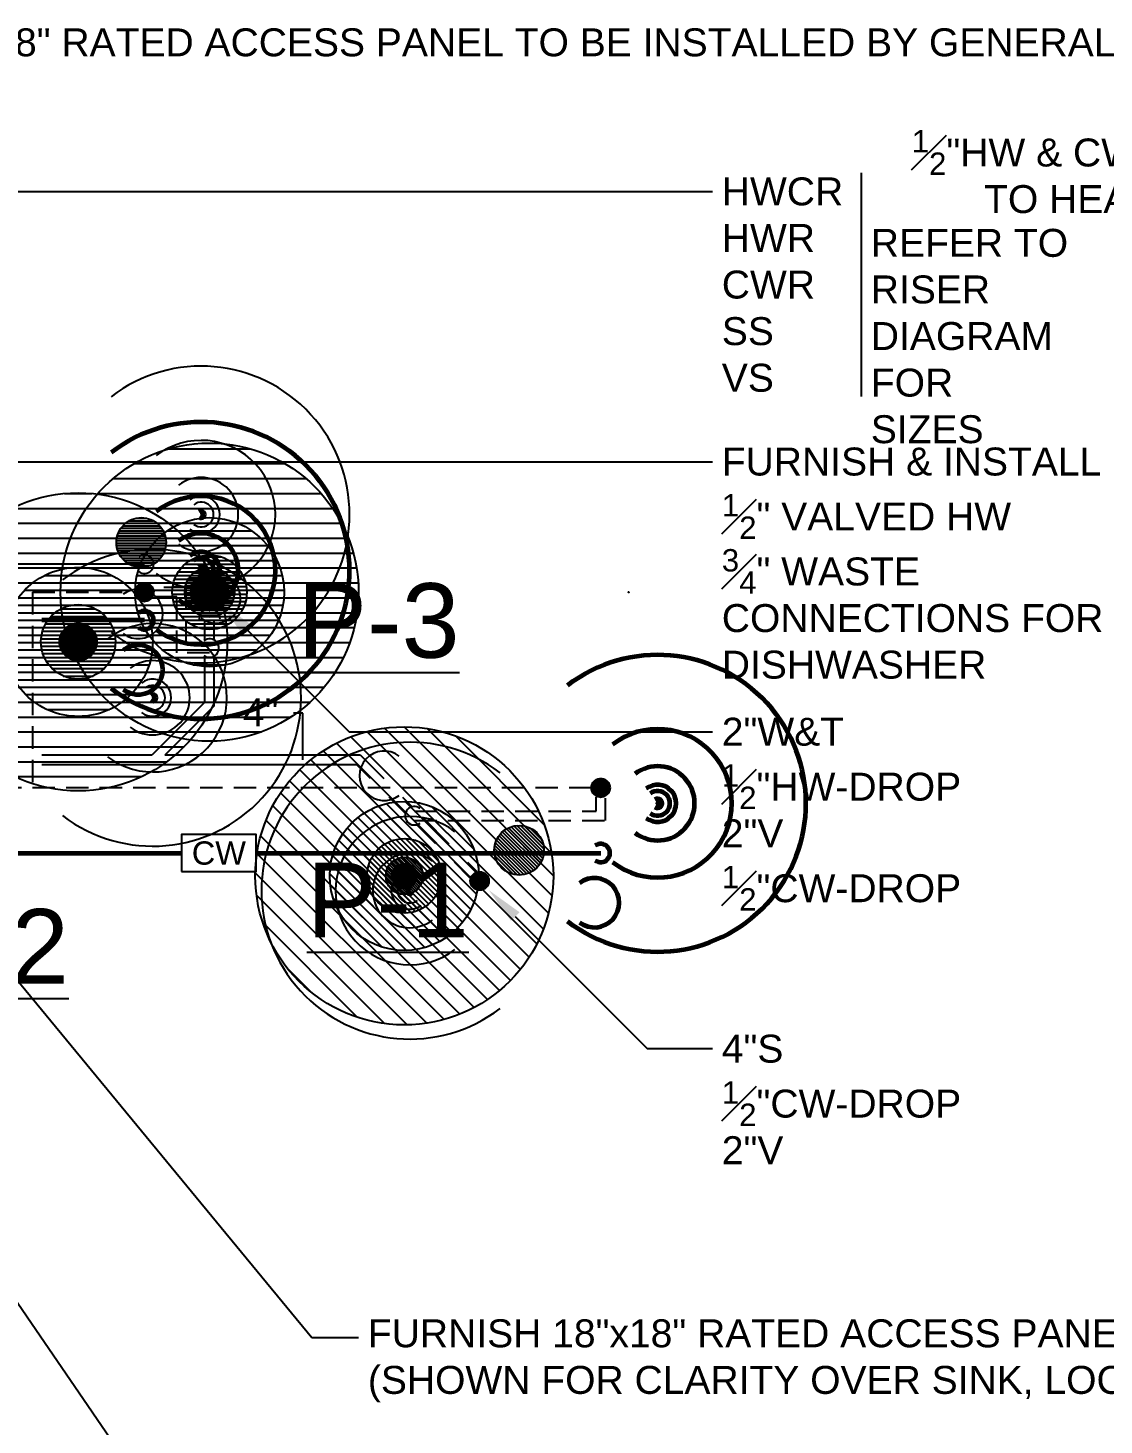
# Model space of a CAD drawing. Extents: x 2104 to 16979, y 4026 to 5124.
# Drawn here: x 10161.8 to 10335.1, y 4436.4 to 4661.4 of the extents above; entities that cross this region are included whole.
import ezdxf
from ezdxf import colors
from ezdxf.entities.mleader import LeaderData, LeaderLine
from ezdxf.enums import TextEntityAlignment as Align
from ezdxf.math import Vec2, Vec3

# ---------------------------------------------------------------- set-up
doc = ezdxf.new("R2010")
doc.units = 0
doc.header["$LTSCALE"] = 18
doc.header["$MEASUREMENT"] = 0
doc.linetypes.add('VENT', pattern=[0.30000000000000004, 0.2, -0.1])
for name, color, linetype in [('G-ANNO-TEXT', 70, 'Continuous'), ('P-HW-N', 1, 'Continuous'), ('P-HW-N @ 1 (1)', 1, 'Continuous'), ('P-HW-N @ 1 (2)', 1, 'Continuous'), ('P-HW-N @ 12', 1, 'Continuous'), ('P-HW-N @ 128', 1, 'Continuous'), ('P-HW-N @ 16', 1, 'Continuous'), ('P-HW-N @ 192', 1, 'Continuous'), ('P-HW-N @ 2', 1, 'Continuous'), ('P-HW-N @ 24', 1, 'Continuous'), ('P-HW-N @ 384', 1, 'Continuous'), ('P-HW-N @ 4', 1, 'Continuous'), ('P-HW-N @ 48', 1, 'Continuous'), ('P-HW-N @ 64', 1, 'Continuous'), ('P-HW-N @ 768', 1, 'Continuous'), ('P-HW-N @ 8', 1, 'Continuous'), ('P-HW-N @ 96', 1, 'Continuous'), ('P-SAN-N', 6, 'Continuous'), ('P-SAN-N @ 1 (1)', 6, 'Continuous'), ('P-SAN-N @ 1 (2)', 6, 'Continuous'), ('P-SAN-N @ 12', 6, 'Continuous'), ('P-SAN-N @ 128', 6, 'Continuous'), ('P-SAN-N @ 16', 6, 'Continuous'), ('P-SAN-N @ 192', 6, 'Continuous'), ('P-SAN-N @ 2', 6, 'Continuous'), ('P-SAN-N @ 24', 6, 'Continuous'), ('P-SAN-N @ 384', 6, 'Continuous'), ('P-SAN-N @ 4', 6, 'Continuous'), ('P-SAN-N @ 48', 6, 'Continuous'), ('P-SAN-N @ 64', 6, 'Continuous'), ('P-SAN-N @ 768', 6, 'Continuous'), ('P-SAN-N @ 8', 6, 'Continuous'), ('P-SAN-N @ 96', 6, 'Continuous'), ('P-SANV-N', 5, 'VENT'), ('P-SANV-N @ 1 (1)', 5, 'VENT'), ('P-SANV-N @ 1 (2)', 5, 'VENT'), ('P-SANV-N @ 12', 5, 'VENT'), ('P-SANV-N @ 128', 5, 'VENT'), ('P-SANV-N @ 16', 5, 'VENT'), ('P-SANV-N @ 192', 5, 'VENT'), ('P-SANV-N @ 2', 5, 'VENT'), ('P-SANV-N @ 24', 5, 'VENT'), ('P-SANV-N @ 384', 5, 'VENT'), ('P-SANV-N @ 4', 5, 'VENT'), ('P-SANV-N @ 48', 5, 'VENT'), ('P-SANV-N @ 64', 5, 'VENT'), ('P-SANV-N @ 768', 5, 'VENT'), ('P-SANV-N @ 8', 5, 'VENT'), ('P-SANV-N @ 96', 5, 'VENT')]:
    doc.layers.add(name, color=color, linetype=linetype)
for name, color, linetype, lineweight in [('P-CW-N', 4, 'Continuous', 60), ('P-CW-N @ 1 (1)', 4, 'Continuous', 60), ('P-CW-N @ 1 (2)', 4, 'Continuous', 60), ('P-CW-N @ 12', 4, 'Continuous', 60), ('P-CW-N @ 128', 4, 'Continuous', 60), ('P-CW-N @ 16', 4, 'Continuous', 60), ('P-CW-N @ 192', 4, 'Continuous', 60), ('P-CW-N @ 2', 4, 'Continuous', 60), ('P-CW-N @ 24', 4, 'Continuous', 60), ('P-CW-N @ 384', 4, 'Continuous', 60), ('P-CW-N @ 4', 4, 'Continuous', 60), ('P-CW-N @ 48', 4, 'Continuous', 60), ('P-CW-N @ 64', 4, 'Continuous', 60), ('P-CW-N @ 768', 4, 'Continuous', 60), ('P-CW-N @ 8', 4, 'Continuous', 60), ('P-CW-N @ 96', 4, 'Continuous', 60)]:
    doc.layers.add(name, color=color, linetype=linetype, lineweight=lineweight)
doc.layers.get('0').freeze()
doc.styles.add('Arial', font='arial.ttf')
doc.dimstyles.new('Loop048', dxfattribs={"dimscale": 0, "dimtxt": 0.09375, "dimasz": 0.03125, "dimexe": 0.0625, "dimexo": 0.0625, "dimgap": 0.09375, "dimtad": 1, "dimdec": 4, "dimzin": 3, "dimdsep": 46, "dimlunit": 4, "dimtxsty": 'Arial', "dimblk": 'OBLIQUE', "dimcen": 0.09375, "dimdle": 0.0625, "dimclrd": 256, "dimclre": 256, "dimclrt": 256, "dimadec": 4, "dimazin": 0, "dimtfac": 0.8, "dimtdec": 4, "dimtix": 1, "dimtofl": 0, "dimtmove": 1, "dimatfit": 0, "dimldrblk": 'LeaderNoteBlock', "dimfxl": 1, "dimfrac": 1, "dimtolj": 1, "dimtzin": 0, "dimlwd": -1, "dimlwe": -1, "dimarcsym": 0})

# ---------------------------------------------------------------- blocks, each defined once
blk = doc.blocks.new('*U7')
h = blk.add_hatch()
h.set_pattern_fill('ANSI31', color=256, scale=0.025, angle=135)
h.set_pattern_definition([(180, (0, 0), (-4.336808689942018e-19, -0.003125), [])])
edge = h.paths.add_edge_path()
edge.add_arc((-3.469446951953614e-18, -6.938893903907228e-18), 0.03125000000000001, 0, 360)
blk.add_circle((0, 0), 0.03125)
blk = doc.blocks.new('*U571')
at = {"layer": 'P-SANV-N @ 1 (1)'}
blk.add_blockref('*U7', (10169.84358152415, 4562.5), dxfattribs=at)
at = {"layer": 'P-SANV-N @ 1 (2)'}
blk.add_blockref('*U7', (10169.84358152415, 4562.5), dxfattribs=at)
at = {"layer": 'P-SANV-N @ 12', "xscale": 12, "yscale": 12, "zscale": 12}
blk.add_blockref('*U7', (10169.84358152415, 4562.5), dxfattribs=at)
at = {"layer": 'P-SANV-N @ 128', "xscale": 128, "yscale": 128, "zscale": 128}
blk.add_blockref('*U7', (10180, 4578.5), dxfattribs=at)
at = {"layer": 'P-SANV-N @ 16', "xscale": 16, "yscale": 16, "zscale": 16}
blk.add_blockref('*U7', (10169.84358152415, 4562.5), dxfattribs=at)
at = {"layer": 'P-SANV-N @ 192', "xscale": 192, "yscale": 192, "zscale": 192}
blk.add_blockref('*U7', (10169.84358152415, 4562.5), dxfattribs=at)
at = {"layer": 'P-SANV-N @ 2', "xscale": 2, "yscale": 2, "zscale": 2}
blk.add_blockref('*U7', (10169.84358152415, 4562.5), dxfattribs=at)
at = {"layer": 'P-SANV-N @ 24', "xscale": 24, "yscale": 24, "zscale": 24}
blk.add_blockref('*U7', (10169.84358152415, 4562.5), dxfattribs=at)
at = {"layer": 'P-SANV-N @ 384', "xscale": 384, "yscale": 384, "zscale": 384}
blk.add_blockref('*U7', (10169.84358152415, 4562.5), dxfattribs=at)
at = {"layer": 'P-SANV-N @ 4', "xscale": 4, "yscale": 4, "zscale": 4}
blk.add_blockref('*U7', (10169.84358152415, 4562.5), dxfattribs=at)
at = {"layer": 'P-SANV-N @ 48', "xscale": 48, "yscale": 48, "zscale": 48}
blk.add_blockref('*U7', (10254, 4539), dxfattribs=at)
at = {"layer": 'P-SANV-N @ 64', "xscale": 64, "yscale": 64, "zscale": 64}
blk.add_blockref('*U7', (10169.84358152415, 4562.5), dxfattribs=at)
at = {"layer": 'P-SANV-N @ 768', "xscale": 768, "yscale": 768, "zscale": 768}
blk.add_blockref('*U7', (10169.84358152415, 4562.5), dxfattribs=at)
at = {"layer": 'P-SANV-N @ 8', "xscale": 8, "yscale": 8, "zscale": 8}
blk.add_blockref('*U7', (10169.84358152415, 4562.5), dxfattribs=at)
at = {"layer": 'P-SANV-N @ 96', "xscale": 96, "yscale": 96, "zscale": 96}
blk.add_blockref('*U7', (10169.84358152415, 4562.5), dxfattribs=at)
blk = doc.blocks.new('*U572')
at = {"layer": 'P-SAN-N @ 1 (1)', "rotation": 315.0000000000001}
blk.add_blockref('*U7', (10222.36858015485, 4524.817711346161), dxfattribs=at)
at = {"layer": 'P-SAN-N @ 1 (2)', "rotation": 315.0000000000001}
blk.add_blockref('*U7', (10222.36858015485, 4524.817711346161), dxfattribs=at)
at = {"layer": 'P-SAN-N @ 12', "xscale": 12, "yscale": 12, "zscale": 12, "rotation": 315.0000000000001}
blk.add_blockref('*U7', (10222.36858015485, 4524.817711346161), dxfattribs=at)
at = {"layer": 'P-SAN-N @ 128', "xscale": 128, "yscale": 128, "zscale": 128, "rotation": 315.0000000000001}
blk.add_blockref('*U7', (10240.86396103068, 4528.949747468305), dxfattribs=at)
at = {"layer": 'P-SAN-N @ 16', "xscale": 16, "yscale": 16, "zscale": 16, "rotation": 315.0000000000001}
blk.add_blockref('*U7', (10222.36858015485, 4524.817711346161), dxfattribs=at)
at = {"layer": 'P-SAN-N @ 192', "xscale": 192, "yscale": 192, "zscale": 192, "rotation": 315.0000000000001}
blk.add_blockref('*U7', (10222.36858015485, 4524.817711346161), dxfattribs=at)
at = {"layer": 'P-SAN-N @ 2', "xscale": 2, "yscale": 2, "zscale": 2, "rotation": 315.0000000000001}
blk.add_blockref('*U7', (10222.36858015485, 4524.817711346161), dxfattribs=at)
at = {"layer": 'P-SAN-N @ 24', "xscale": 24, "yscale": 24, "zscale": 24, "rotation": 315.0000000000001}
blk.add_blockref('*U7', (10222.36858015485, 4524.817711346161), dxfattribs=at)
at = {"layer": 'P-SAN-N @ 384', "xscale": 384, "yscale": 384, "zscale": 384, "rotation": 315.0000000000001}
blk.add_blockref('*U7', (10222.36858015485, 4524.817711346161), dxfattribs=at)
at = {"layer": 'P-SAN-N @ 4', "xscale": 4, "yscale": 4, "zscale": 4, "rotation": 315.0000000000001}
blk.add_blockref('*U7', (10222.36858015485, 4524.817711346161), dxfattribs=at)
at = {"layer": 'P-SAN-N @ 48', "xscale": 48, "yscale": 48, "zscale": 48, "rotation": 315.0000000000001}
blk.add_blockref('*U7', (10234.5, 4524), dxfattribs=at)
at = {"layer": 'P-SAN-N @ 64', "xscale": 64, "yscale": 64, "zscale": 64, "rotation": 315.0000000000001}
blk.add_blockref('*U7', (10222.36858015485, 4524.817711346161), dxfattribs=at)
at = {"layer": 'P-SAN-N @ 768', "xscale": 768, "yscale": 768, "zscale": 768, "rotation": 315.0000000000001}
blk.add_blockref('*U7', (10222.36858015485, 4524.817711346161), dxfattribs=at)
at = {"layer": 'P-SAN-N @ 8', "xscale": 8, "yscale": 8, "zscale": 8, "rotation": 315.0000000000001}
blk.add_blockref('*U7', (10222.36858015485, 4524.817711346161), dxfattribs=at)
at = {"layer": 'P-SAN-N @ 96', "xscale": 96, "yscale": 96, "zscale": 96, "rotation": 315.0000000000001}
blk.add_blockref('*U7', (10222.36858015485, 4524.817711346161), dxfattribs=at)
blk = doc.blocks.new('*U24')
at = {"linetype": 'Continuous'}
blk.add_arc((0, 0), 0.03111555437015312, 52.56696947382129, 307.4330305261797, dxfattribs=at)
blk = doc.blocks.new('*U573')
at = {"layer": 'P-CW-N @ 1 (1)', "rotation": 180}
blk.add_blockref('*U24', (10263.15641847585, 4536.5), dxfattribs=at)
at = {"layer": 'P-CW-N @ 1 (2)', "rotation": 180}
blk.add_blockref('*U24', (10263.15641847585, 4536.5), dxfattribs=at)
at = {"layer": 'P-CW-N @ 12', "xscale": 12, "yscale": 12, "zscale": 12, "rotation": 180}
blk.add_blockref('*U24', (10263.15641847585, 4536.5), dxfattribs=at)
at = {"layer": 'P-CW-N @ 128', "xscale": 128, "yscale": 128, "zscale": 128, "rotation": 180}
blk.add_blockref('*U24', (10253, 4520.5), dxfattribs=at)
at = {"layer": 'P-CW-N @ 16', "xscale": 16, "yscale": 16, "zscale": 16, "rotation": 180}
blk.add_blockref('*U24', (10263.15641847585, 4536.5), dxfattribs=at)
at = {"layer": 'P-CW-N @ 192', "xscale": 192, "yscale": 192, "zscale": 192, "rotation": 180}
blk.add_blockref('*U24', (10263.15641847585, 4536.5), dxfattribs=at)
at = {"layer": 'P-CW-N @ 2', "xscale": 2, "yscale": 2, "zscale": 2, "rotation": 180}
blk.add_blockref('*U24', (10263.15641847585, 4536.5), dxfattribs=at)
at = {"layer": 'P-CW-N @ 24', "xscale": 24, "yscale": 24, "zscale": 24, "rotation": 180}
blk.add_blockref('*U24', (10263.15641847585, 4536.5), dxfattribs=at)
at = {"layer": 'P-CW-N @ 384', "xscale": 384, "yscale": 384, "zscale": 384, "rotation": 180}
blk.add_blockref('*U24', (10263.15641847585, 4536.5), dxfattribs=at)
at = {"layer": 'P-CW-N @ 4', "xscale": 4, "yscale": 4, "zscale": 4, "rotation": 180}
blk.add_blockref('*U24', (10263.15641847585, 4536.5), dxfattribs=at)
at = {"layer": 'P-CW-N @ 48', "xscale": 48, "yscale": 48, "zscale": 48, "rotation": 180}
blk.add_blockref('*U24', (10254, 4528.5), dxfattribs=at)
at = {"layer": 'P-CW-N @ 64', "xscale": 64, "yscale": 64, "zscale": 64, "rotation": 180}
blk.add_blockref('*U24', (10263.15641847585, 4536.5), dxfattribs=at)
at = {"layer": 'P-CW-N @ 768', "xscale": 768, "yscale": 768, "zscale": 768, "rotation": 180}
blk.add_blockref('*U24', (10263.15641847585, 4536.5), dxfattribs=at)
at = {"layer": 'P-CW-N @ 8', "xscale": 8, "yscale": 8, "zscale": 8, "rotation": 180}
blk.add_blockref('*U24', (10263.15641847585, 4536.5), dxfattribs=at)
at = {"layer": 'P-CW-N @ 96', "xscale": 96, "yscale": 96, "zscale": 96, "rotation": 180}
blk.add_blockref('*U24', (10263.15641847585, 4536.5), dxfattribs=at)
blk = doc.blocks.new('*U574')
at = {"layer": 'P-CW-N @ 1 (1)', "rotation": 180}
blk.add_blockref('*U24', (10189.65641847585, 4574), dxfattribs=at)
at = {"layer": 'P-CW-N @ 1 (2)', "rotation": 180}
blk.add_blockref('*U24', (10189.65641847585, 4574), dxfattribs=at)
at = {"layer": 'P-CW-N @ 12', "xscale": 12, "yscale": 12, "zscale": 12, "rotation": 180}
blk.add_blockref('*U24', (10189.65641847585, 4574), dxfattribs=at)
at = {"layer": 'P-CW-N @ 128', "xscale": 128, "yscale": 128, "zscale": 128, "rotation": 180}
blk.add_blockref('*U24', (10179.5, 4558), dxfattribs=at)
at = {"layer": 'P-CW-N @ 16', "xscale": 16, "yscale": 16, "zscale": 16, "rotation": 180}
blk.add_blockref('*U24', (10189.65641847585, 4574), dxfattribs=at)
at = {"layer": 'P-CW-N @ 192', "xscale": 192, "yscale": 192, "zscale": 192, "rotation": 180}
blk.add_blockref('*U24', (10189.65641847585, 4574), dxfattribs=at)
at = {"layer": 'P-CW-N @ 2', "xscale": 2, "yscale": 2, "zscale": 2, "rotation": 180}
blk.add_blockref('*U24', (10189.65641847585, 4574), dxfattribs=at)
at = {"layer": 'P-CW-N @ 24', "xscale": 24, "yscale": 24, "zscale": 24, "rotation": 180}
blk.add_blockref('*U24', (10189.65641847585, 4574), dxfattribs=at)
at = {"layer": 'P-CW-N @ 384', "xscale": 384, "yscale": 384, "zscale": 384, "rotation": 180}
blk.add_blockref('*U24', (10189.65641847585, 4574), dxfattribs=at)
at = {"layer": 'P-CW-N @ 4', "xscale": 4, "yscale": 4, "zscale": 4, "rotation": 180}
blk.add_blockref('*U24', (10189.65641847585, 4574), dxfattribs=at)
at = {"layer": 'P-CW-N @ 48', "xscale": 48, "yscale": 48, "zscale": 48, "rotation": 180}
blk.add_blockref('*U24', (10180.5, 4566), dxfattribs=at)
at = {"layer": 'P-CW-N @ 64', "xscale": 64, "yscale": 64, "zscale": 64, "rotation": 180}
blk.add_blockref('*U24', (10189.65641847585, 4574), dxfattribs=at)
at = {"layer": 'P-CW-N @ 768', "xscale": 768, "yscale": 768, "zscale": 768, "rotation": 180}
blk.add_blockref('*U24', (10189.65641847585, 4574), dxfattribs=at)
at = {"layer": 'P-CW-N @ 8', "xscale": 8, "yscale": 8, "zscale": 8, "rotation": 180}
blk.add_blockref('*U24', (10189.65641847585, 4574), dxfattribs=at)
at = {"layer": 'P-CW-N @ 96', "xscale": 96, "yscale": 96, "zscale": 96, "rotation": 180}
blk.add_blockref('*U24', (10189.65641847585, 4574), dxfattribs=at)
blk = doc.blocks.new('*U31')
at = {"linetype": 'Continuous'}
blk.add_arc((0, 0), 0.03111555437015312, 52.56696947382013, 307.4330305261785, dxfattribs=at)
blk = doc.blocks.new('*U575')
at = {"layer": 'P-HW-N @ 1 (1)', "rotation": 180}
blk.add_blockref('*U31', (10189.65641847585, 4583), dxfattribs=at)
at = {"layer": 'P-HW-N @ 1 (2)', "rotation": 180}
blk.add_blockref('*U31', (10189.65641847585, 4583), dxfattribs=at)
at = {"layer": 'P-HW-N @ 12', "xscale": 12, "yscale": 12, "zscale": 12, "rotation": 180}
blk.add_blockref('*U31', (10189.65641847585, 4583), dxfattribs=at)
at = {"layer": 'P-HW-N @ 128', "xscale": 128, "yscale": 128, "zscale": 128, "rotation": 180}
blk.add_blockref('*U31', (10179.5, 4567), dxfattribs=at)
at = {"layer": 'P-HW-N @ 16', "xscale": 16, "yscale": 16, "zscale": 16, "rotation": 180}
blk.add_blockref('*U31', (10189.65641847585, 4583), dxfattribs=at)
at = {"layer": 'P-HW-N @ 192', "xscale": 192, "yscale": 192, "zscale": 192, "rotation": 180}
blk.add_blockref('*U31', (10189.65641847585, 4583), dxfattribs=at)
at = {"layer": 'P-HW-N @ 2', "xscale": 2, "yscale": 2, "zscale": 2, "rotation": 180}
blk.add_blockref('*U31', (10189.65641847585, 4583), dxfattribs=at)
at = {"layer": 'P-HW-N @ 24', "xscale": 24, "yscale": 24, "zscale": 24, "rotation": 180}
blk.add_blockref('*U31', (10189.65641847585, 4583), dxfattribs=at)
at = {"layer": 'P-HW-N @ 384', "xscale": 384, "yscale": 384, "zscale": 384, "rotation": 180}
blk.add_blockref('*U31', (10189.65641847585, 4583), dxfattribs=at)
at = {"layer": 'P-HW-N @ 4', "xscale": 4, "yscale": 4, "zscale": 4, "rotation": 180}
blk.add_blockref('*U31', (10189.65641847585, 4583), dxfattribs=at)
at = {"layer": 'P-HW-N @ 48', "xscale": 48, "yscale": 48, "zscale": 48, "rotation": 180}
blk.add_blockref('*U31', (10180.5, 4575), dxfattribs=at)
at = {"layer": 'P-HW-N @ 64', "xscale": 64, "yscale": 64, "zscale": 64, "rotation": 180}
blk.add_blockref('*U31', (10189.65641847585, 4583), dxfattribs=at)
at = {"layer": 'P-HW-N @ 768', "xscale": 768, "yscale": 768, "zscale": 768, "rotation": 180}
blk.add_blockref('*U31', (10189.65641847585, 4583), dxfattribs=at)
at = {"layer": 'P-HW-N @ 8', "xscale": 8, "yscale": 8, "zscale": 8, "rotation": 180}
blk.add_blockref('*U31', (10189.65641847585, 4583), dxfattribs=at)
at = {"layer": 'P-HW-N @ 96', "xscale": 96, "yscale": 96, "zscale": 96, "rotation": 180}
blk.add_blockref('*U31', (10189.65641847585, 4583), dxfattribs=at)
blk = doc.blocks.new('*U23')
at = {"linetype": 'Continuous'}
blk.add_circle((0, 0), 0.03515625, dxfattribs=at)
blk.add_arc((-4.231866745139107e-15, 0.09046299364832541), 0.03515625, 180.0000000000026, 2.655435359053694e-12, dxfattribs=at)
blk = doc.blocks.new('*U576')
at = {"layer": 'P-SAN-N @ 1 (2)', "rotation": 180}
blk.add_blockref('*U23', (10258.5, 4570.5), dxfattribs=at)
at = {"layer": 'P-SAN-N @ 48', "xscale": 48, "yscale": 48, "zscale": 48, "rotation": 180}
blk.add_blockref('*U23', (10191, 4570.5), dxfattribs=at)
blk = doc.blocks.new('*U45')
at = {"linetype": 'Continuous'}
blk.add_arc((0, 0), 0.03111555437015312, 7.566969473826592, 262.4330305261851, dxfattribs=at)
blk = doc.blocks.new('*U577')
at = {"layer": 'P-SANV-N @ 1 (1)', "rotation": 45.00000000000004}
blk.add_blockref('*U45', (10223.25766745138, 4522.443958952397), dxfattribs=at)
at = {"layer": 'P-SANV-N @ 1 (2)', "rotation": 45.00000000000004}
blk.add_blockref('*U45', (10223.25766745138, 4522.443958952397), dxfattribs=at)
at = {"layer": 'P-SANV-N @ 12', "xscale": 12, "yscale": 12, "zscale": 12, "rotation": 45.00000000000004}
blk.add_blockref('*U45', (10223.25766745138, 4522.443958952397), dxfattribs=at)
at = {"layer": 'P-SANV-N @ 128', "xscale": 128, "yscale": 128, "zscale": 128, "rotation": 45.00000000000004}
blk.add_blockref('*U45', (10219.12563132924, 4540.939339828219), dxfattribs=at)
at = {"layer": 'P-SANV-N @ 16', "xscale": 16, "yscale": 16, "zscale": 16, "rotation": 45.00000000000004}
blk.add_blockref('*U45', (10223.25766745138, 4522.443958952397), dxfattribs=at)
at = {"layer": 'P-SANV-N @ 192', "xscale": 192, "yscale": 192, "zscale": 192, "rotation": 45.00000000000004}
blk.add_blockref('*U45', (10223.25766745138, 4522.443958952397), dxfattribs=at)
at = {"layer": 'P-SANV-N @ 2', "xscale": 2, "yscale": 2, "zscale": 2, "rotation": 45.00000000000004}
blk.add_blockref('*U45', (10223.25766745138, 4522.443958952397), dxfattribs=at)
at = {"layer": 'P-SANV-N @ 24', "xscale": 24, "yscale": 24, "zscale": 24, "rotation": 45.00000000000004}
blk.add_blockref('*U45', (10223.25766745138, 4522.443958952397), dxfattribs=at)
at = {"layer": 'P-SANV-N @ 384', "xscale": 384.0000000000001, "yscale": 384.0000000000001, "zscale": 384.0000000000001, "rotation": 45.00000000000004}
blk.add_blockref('*U45', (10223.25766745138, 4522.443958952397), dxfattribs=at)
at = {"layer": 'P-SANV-N @ 4', "xscale": 4, "yscale": 4, "zscale": 4, "rotation": 45.00000000000004}
blk.add_blockref('*U45', (10223.25766745138, 4522.443958952397), dxfattribs=at)
at = {"layer": 'P-SANV-N @ 48', "xscale": 48.00000000000001, "yscale": 48.00000000000001, "zscale": 48.00000000000001, "rotation": 45.00000000000004}
blk.add_blockref('*U45', (10224, 4534.5), dxfattribs=at)
at = {"layer": 'P-SANV-N @ 64', "xscale": 64, "yscale": 64, "zscale": 64, "rotation": 45.00000000000004}
blk.add_blockref('*U45', (10223.25766745138, 4522.443958952397), dxfattribs=at)
at = {"layer": 'P-SANV-N @ 768', "xscale": 768.0000000000001, "yscale": 768.0000000000001, "zscale": 768.0000000000001, "rotation": 45.00000000000004}
blk.add_blockref('*U45', (10223.25766745138, 4522.443958952397), dxfattribs=at)
at = {"layer": 'P-SANV-N @ 8', "xscale": 8, "yscale": 8, "zscale": 8, "rotation": 45.00000000000004}
blk.add_blockref('*U45', (10223.25766745138, 4522.443958952397), dxfattribs=at)
at = {"layer": 'P-SANV-N @ 96', "xscale": 96.00000000000001, "yscale": 96.00000000000001, "zscale": 96.00000000000001, "rotation": 45.00000000000004}
blk.add_blockref('*U45', (10223.25766745138, 4522.443958952397), dxfattribs=at)
blk = doc.blocks.new('*U8')
at = {"linetype": 'Continuous'}
blk.add_arc((0, 0), 0.03111555437015312, 232.5669694738212, 127.4330305261797, dxfattribs=at)
blk = doc.blocks.new('*U578')
at = {"layer": 'P-SANV-N @ 1 (1)'}
blk.add_blockref('*U8', (10181.84358152415, 4553.5), dxfattribs=at)
at = {"layer": 'P-SANV-N @ 1 (2)'}
blk.add_blockref('*U8', (10181.84358152415, 4553.5), dxfattribs=at)
at = {"layer": 'P-SANV-N @ 12', "xscale": 12, "yscale": 12, "zscale": 12}
blk.add_blockref('*U8', (10181.84358152415, 4553.5), dxfattribs=at)
at = {"layer": 'P-SANV-N @ 128', "xscale": 128, "yscale": 128, "zscale": 128}
blk.add_blockref('*U8', (10192, 4569.5), dxfattribs=at)
at = {"layer": 'P-SANV-N @ 16', "xscale": 16, "yscale": 16, "zscale": 16}
blk.add_blockref('*U8', (10181.84358152415, 4553.5), dxfattribs=at)
at = {"layer": 'P-SANV-N @ 192', "xscale": 192, "yscale": 192, "zscale": 192}
blk.add_blockref('*U8', (10181.84358152415, 4553.5), dxfattribs=at)
at = {"layer": 'P-SANV-N @ 2', "xscale": 2, "yscale": 2, "zscale": 2}
blk.add_blockref('*U8', (10181.84358152415, 4553.5), dxfattribs=at)
at = {"layer": 'P-SANV-N @ 24', "xscale": 24, "yscale": 24, "zscale": 24}
blk.add_blockref('*U8', (10181.84358152415, 4553.5), dxfattribs=at)
at = {"layer": 'P-SANV-N @ 384', "xscale": 384, "yscale": 384, "zscale": 384}
blk.add_blockref('*U8', (10181.84358152415, 4553.5), dxfattribs=at)
at = {"layer": 'P-SANV-N @ 4', "xscale": 4, "yscale": 4, "zscale": 4}
blk.add_blockref('*U8', (10181.84358152415, 4553.5), dxfattribs=at)
at = {"layer": 'P-SANV-N @ 48', "xscale": 48, "yscale": 48, "zscale": 48}
blk.add_blockref('*U8', (10191, 4561.5), dxfattribs=at)
at = {"layer": 'P-SANV-N @ 64', "xscale": 64, "yscale": 64, "zscale": 64}
blk.add_blockref('*U8', (10181.84358152415, 4553.5), dxfattribs=at)
at = {"layer": 'P-SANV-N @ 768', "xscale": 768, "yscale": 768, "zscale": 768}
blk.add_blockref('*U8', (10181.84358152415, 4553.5), dxfattribs=at)
at = {"layer": 'P-SANV-N @ 8', "xscale": 8, "yscale": 8, "zscale": 8}
blk.add_blockref('*U8', (10181.84358152415, 4553.5), dxfattribs=at)
at = {"layer": 'P-SANV-N @ 96', "xscale": 96, "yscale": 96, "zscale": 96}
blk.add_blockref('*U8', (10181.84358152415, 4553.5), dxfattribs=at)
blk = doc.blocks.new('*U589')
at = {"layer": 'P-SANV-N @ 1 (1)'}
blk.add_blockref('*U7', (10096.34358152415, 4594), dxfattribs=at)
at = {"layer": 'P-SANV-N @ 1 (2)'}
blk.add_blockref('*U7', (10096.34358152415, 4594), dxfattribs=at)
at = {"layer": 'P-SANV-N @ 12', "xscale": 12, "yscale": 12, "zscale": 12}
blk.add_blockref('*U7', (10096.34358152415, 4594), dxfattribs=at)
at = {"layer": 'P-SANV-N @ 128', "xscale": 128, "yscale": 128, "zscale": 128}
blk.add_blockref('*U7', (10106.5, 4610), dxfattribs=at)
at = {"layer": 'P-SANV-N @ 16', "xscale": 16, "yscale": 16, "zscale": 16}
blk.add_blockref('*U7', (10096.34358152415, 4594), dxfattribs=at)
at = {"layer": 'P-SANV-N @ 192', "xscale": 192, "yscale": 192, "zscale": 192}
blk.add_blockref('*U7', (10096.34358152415, 4594), dxfattribs=at)
at = {"layer": 'P-SANV-N @ 2', "xscale": 2, "yscale": 2, "zscale": 2}
blk.add_blockref('*U7', (10096.34358152415, 4594), dxfattribs=at)
at = {"layer": 'P-SANV-N @ 24', "xscale": 24, "yscale": 24, "zscale": 24}
blk.add_blockref('*U7', (10096.34358152415, 4594), dxfattribs=at)
at = {"layer": 'P-SANV-N @ 384', "xscale": 384, "yscale": 384, "zscale": 384}
blk.add_blockref('*U7', (10096.34358152415, 4594), dxfattribs=at)
at = {"layer": 'P-SANV-N @ 4', "xscale": 4, "yscale": 4, "zscale": 4}
blk.add_blockref('*U7', (10096.34358152415, 4594), dxfattribs=at)
at = {"layer": 'P-SANV-N @ 48', "xscale": 48, "yscale": 48, "zscale": 48}
blk.add_blockref('*U7', (10180.5, 4570.5), dxfattribs=at)
at = {"layer": 'P-SANV-N @ 64', "xscale": 64, "yscale": 64, "zscale": 64}
blk.add_blockref('*U7', (10096.34358152415, 4594), dxfattribs=at)
at = {"layer": 'P-SANV-N @ 768', "xscale": 768, "yscale": 768, "zscale": 768}
blk.add_blockref('*U7', (10096.34358152415, 4594), dxfattribs=at)
at = {"layer": 'P-SANV-N @ 8', "xscale": 8, "yscale": 8, "zscale": 8}
blk.add_blockref('*U7', (10096.34358152415, 4594), dxfattribs=at)
at = {"layer": 'P-SANV-N @ 96', "xscale": 96, "yscale": 96, "zscale": 96}
blk.add_blockref('*U7', (10096.34358152415, 4594), dxfattribs=at)
blk = doc.blocks.new('*U12')
at = {"layer": 'DEFPOINTS'}
blk.add_lwpolyline([(-0.125, -0.0625), (0.125, -0.0625), (0.125, 0.0625), (-0.125, 0.0625)], close=True, dxfattribs=at)
at = {"style": 'Arial'}
blk.add_text('CW', height=0.078125, dxfattribs=at).set_placement((-3.686292673615752e-17, 2.775557561562891e-17), align=Align.MIDDLE)
blk = doc.blocks.new('_Oblique')
at = {"color": 0, "linetype": 'ByBlock', "lineweight": -2}
blk.add_line((-0.5, -0.5), (0.5, 0.5), dxfattribs=at)
blk = doc.blocks.new('LeaderNoteBlock')
blk.add_ellipse((0, 0), major_axis=(1, -1.836909530733566e-16), ratio=0.2499999999998295, start_param=5.387520513321723, end_param=10.32044275462724)
blk = doc.blocks.new('*U726')
at = {"layer": 'P-SAN-N @ 1 (1)'}
blk.add_blockref('*U7', (10191, 4570.5), dxfattribs=at)
at = {"layer": 'P-SAN-N @ 1 (2)'}
blk.add_blockref('*U7', (10191, 4570.5), dxfattribs=at)
at = {"layer": 'P-SAN-N @ 12', "xscale": 12, "yscale": 12, "zscale": 12}
blk.add_blockref('*U7', (10191, 4570.5), dxfattribs=at)
at = {"layer": 'P-SAN-N @ 128', "xscale": 128, "yscale": 128, "zscale": 128}
blk.add_blockref('*U7', (10191, 4570.5), dxfattribs=at)
at = {"layer": 'P-SAN-N @ 16', "xscale": 16, "yscale": 16, "zscale": 16}
blk.add_blockref('*U7', (10191, 4570.5), dxfattribs=at)
at = {"layer": 'P-SAN-N @ 192', "xscale": 192, "yscale": 192, "zscale": 192}
blk.add_blockref('*U7', (10191, 4570.5), dxfattribs=at)
at = {"layer": 'P-SAN-N @ 2', "xscale": 2, "yscale": 2, "zscale": 2}
blk.add_blockref('*U7', (10191, 4570.5), dxfattribs=at)
at = {"layer": 'P-SAN-N @ 24', "xscale": 24, "yscale": 24, "zscale": 24}
blk.add_blockref('*U7', (10191, 4570.5), dxfattribs=at)
at = {"layer": 'P-SAN-N @ 384', "xscale": 384, "yscale": 384, "zscale": 384}
blk.add_blockref('*U7', (10191, 4570.5), dxfattribs=at)
at = {"layer": 'P-SAN-N @ 4', "xscale": 4, "yscale": 4, "zscale": 4}
blk.add_blockref('*U7', (10191, 4570.5), dxfattribs=at)
at = {"layer": 'P-SAN-N @ 48', "xscale": 48, "yscale": 48, "zscale": 48}
blk.add_blockref('*U7', (10191, 4570.5), dxfattribs=at)
at = {"layer": 'P-SAN-N @ 64', "xscale": 64, "yscale": 64, "zscale": 64}
blk.add_blockref('*U7', (10191, 4570.5), dxfattribs=at)
at = {"layer": 'P-SAN-N @ 768', "xscale": 768, "yscale": 768, "zscale": 768}
blk.add_blockref('*U7', (10191, 4570.5), dxfattribs=at)
at = {"layer": 'P-SAN-N @ 8', "xscale": 8, "yscale": 8, "zscale": 8}
blk.add_blockref('*U7', (10191, 4570.5), dxfattribs=at)
at = {"layer": 'P-SAN-N @ 96', "xscale": 96, "yscale": 96, "zscale": 96}
blk.add_blockref('*U7', (10191, 4570.5), dxfattribs=at)

msp = doc.modelspace()

# ---------------------------------------------------------------- linework, layer by layer
at = {"layer": 'G-ANNO-TEXT'}
msp.add_line((10296, 4602), (10296, 4638), dxfattribs=at)
at = {"layer": 'P-CW-N'}
for p, q in [((10180.5, 4566), (10164, 4566)), ((10140, 4528.5), (10186.5, 4528.5)), ((10198.5, 4528.5), (10254, 4528.5))]:
    msp.add_line(p, q, dxfattribs=at)
at = {"layer": 'P-HW-N'}
msp.add_line((10180.5, 4575), (10144.5, 4575), dxfattribs=at)
at = {"layer": 'P-SAN-N'}
for p, q in [((10190.25, 4562.791580998446), (10190.25, 4566)), ((10191.75, 4562.791580998446), (10191.75, 4566)), ((10190.25, 4552.810660173854), (10190.25, 4560.208419001554)), ((10191.75, 4552.189339827746), (10191.75, 4560.208419001554)), ((10190.25, 4552.810660173855), (10181.68933982628, 4544.25)), ((10191.75, 4552.189339827746), (10183.81066017225, 4544.25)), ((10181.68933982627, 4544.25), (10164, 4544.25)), ((10164, 4542.750000000001), (10214.68933982822, 4542.75)), ((10215.31066017178, 4544.249999999999), (10183.81066017225, 4544.25)), ((10216.93933982822, 4540.5), (10214.68933982822, 4542.75)), ((10215.31066017178, 4544.25), (10219.06066017178, 4540.5)), ((10222.6317630292, 4534.807576799021), (10219.93933982822, 4537.5)), ((10222.06066017178, 4537.5), (10223.69242320098, 4535.8682369708)), ((10225.51899456588, 4534.041665605895), (10229.56066017178, 4530)), ((10227.43933982822, 4530), (10224.4583343941, 4532.981005434116)), ((10232.90900974233, 4524.53033008589), (10230.43933982822, 4527)), ((10232.56066017178, 4527), (10233.96966991411, 4525.59099025767))]:
    msp.add_line(p, q, dxfattribs=at)
at = {"layer": 'P-SANV-N'}
for p, q in [((10162.5, 4570.5), (10162.5, 4539)), ((10162.5, 4570.5), (10179, 4570.5)), ((10187.25, 4571.25), (10182, 4571.25)), ((10185.75, 4569.75), (10182, 4569.75)), ((10185.75, 4560.75), (10185.75, 4569.75)), ((10187.25, 4562.25), (10187.25, 4571.25)), ((10191, 4560.75), (10185.75, 4560.75)), ((10191, 4562.25), (10187.25, 4562.25)), ((10252.5, 4539), (10114.5, 4539)), ((10253.25, 4535.25), (10253.25, 4537.5)), ((10254.75, 4533.75), (10254.75, 4537.5)), ((10224, 4535.25), (10253.25, 4535.25)), ((10224, 4533.75), (10254.75, 4533.75))]:
    msp.add_line(p, q, dxfattribs=at)

# ---------------------------------------------------------------- block references
at = {"layer": 'P-CW-N'}
for name in ['*U574', '*U573']:
    msp.add_blockref(name, (0, 0), dxfattribs=at)
at = {"layer": 'P-CW-N @ 48', "xscale": 48, "yscale": 48, "zscale": 48}
msp.add_blockref('*U12', (10192.5, 4528.5), dxfattribs=at)
at = {"layer": 'P-HW-N'}
msp.add_blockref('*U575', (0, 0), dxfattribs=at)
at = {"layer": 'P-SAN-N'}
for name in ['*U726', '*U576', '*U572']:
    msp.add_blockref(name, (0, 0), dxfattribs=at)
at = {"layer": 'P-SANV-N'}
for name in ['*U589', '*U571', '*U578', '*U577']:
    msp.add_blockref(name, (0, 0), dxfattribs=at)

# ---------------------------------------------------------------- texts
at = {"layer": 'G-ANNO-TEXT', "char_height": 4.5, "style": 'Arial'}
for s, width, insert, attachment_point in [('\\A1;{\\H0.8x;\\S1#2;}"HW & CW INSIDE WALL TO HEAD AND SPOUT', 78.60000000000036, (10382.1, 4644.9), 3), ('REFER TO RISER DIAGRAM FOR SIZES', 32.78803644800246, (10297.5, 4629), 1)]:
    msp.add_mtext_dynamic_manual_height_columns(s, width=width, gutter_width=22.5, heights=[0], dxfattribs=dict(at, insert=insert, attachment_point=attachment_point))
at = {"layer": 'G-ANNO-TEXT', "style": 'Arial'}
for s, insert, char_height, width, attachment_point in [('{\\LP-3}', (10205.18065097439, 4571.942540283714), 12, 68, 1), ('\\A1;4"', (10202.09999999963, 4553.400000000373), 4.5, 12.59999999999854, 3), ('{\\LP-1}', (10206.68065003297, 4526.942541968844), 12, 68, 1), ('{\\LP-2}', (10142.26469658327, 4519.482024898612), 12, 68, 1)]:
    msp.add_mtext(s, dxfattribs=dict(at, insert=insert, char_height=char_height, width=width, attachment_point=attachment_point))

# ---------------------------------------------------------------- leaders
at = {"layer": 'G-ANNO-TEXT'}
msp.add_leader([(10206, 4543.5), (10206, 4551), (10204.5, 4551)], dimstyle='Loop048', override={"dimscale": 0}, dxfattribs=at)
ml = msp.add_multileader_mtext('Standard', dxfattribs=at)
ml.set_content('\\pxt1;FURNISH 18"x18" RATED ACCESS PANEL TO BE INSTALLED BY GENERAL CONTRACTOR', color=256, style='Arial')
ml.set_leader_properties(color=256, linetype='ByLayer', lineweight=-1)
ml.build(insert=Vec2(0, 0))
ml.multileader.update_dxf_attribs({"has_dogleg": 0, "dogleg_length": 0.125, "arrow_head_size": 6, "scale": 48})
ctx = ml.context
ctx.base_point, ctx.scale, ctx.char_height, ctx.arrow_head_size, ctx.landing_gap_size, ctx.plane_origin = Vec3(10247.53137789905, 4659), 48, 4.5, 6, 1.5, Vec3(10519.5, 4599)
ctx.text_align_type = 2
notes = []
notes.append((ctx, [(0, (1, 1, 0), (10390.5, 4659), (-1, 0), 6, [(0, [(10519.5, 4590), (10459.5, 4659)], 0, [])])]))
ctx.mtext.insert, ctx.mtext.width, ctx.mtext.alignment, ctx.mtext.flow_direction = Vec3(10383, 4661.288369713506), 137.3146103657382, 3, 5
ml = msp.add_multileader_mtext('Standard', dxfattribs=at)
ml.set_content('HWCR\\PHWR\\PCWR\\PSS\\PVS', color=256, style='Arial')
ml.set_leader_properties(color=256, linetype='ByLayer', lineweight=-1)
ml.build(insert=Vec2(0, 0))
ml.multileader.update_dxf_attribs({"has_dogleg": 0, "dogleg_length": 0.125, "arrow_head_size": 6, "scale": 48})
ctx = ml.context
ctx.base_point, ctx.scale, ctx.char_height, ctx.arrow_head_size, ctx.landing_gap_size, ctx.plane_origin = Vec3(10272, 4635), 48, 4.5, 6, 1.5, Vec3(9952.5, 4587)
notes.append((ctx, [(1, (1, 1, 0), (10266, 4635), (1, 0), 6, [(0, [(9955.5, 4587), (10003.5, 4635)], 0, [])])]))
ctx.mtext.insert, ctx.mtext.flow_direction = Vec3(10273.5, 4637.288369713506), 5
ml = msp.add_multileader_mtext('Standard', dxfattribs=at)
ml.set_content('\\A1;FURNISH & INSTALL \\P{\\H0.8x;\\S1#2;}" VALVED HW \\P{\\H0.8x;\\S3#4;}" WASTE \\PCONNECTIONS FOR \\PDISHWASHER', color=256, style='Arial')
ml.set_leader_properties(color=256, linetype='ByLayer', lineweight=-1)
ml.build(insert=Vec2(0, 0))
ml.multileader.update_dxf_attribs({"has_dogleg": 0, "dogleg_length": 0.125, "arrow_head_size": 6, "scale": 48})
ctx = ml.context
ctx.base_point, ctx.scale, ctx.char_height, ctx.arrow_head_size, ctx.landing_gap_size, ctx.plane_origin = Vec3(10272, 4591.5), 48, 4.5, 6, 1.5, Vec3(10090.5, 4546.5)
notes.append((ctx, [(0, (1, 1, 0), (10266, 4591.5), (1, 0), 6, [(0, [(10098, 4579.5), (10110, 4591.5)], 0, [])])]))
ctx.mtext.insert, ctx.mtext.flow_direction = Vec3(10273.5, 4593.788369713506), 5
ml = msp.add_multileader_mtext('Standard', dxfattribs=at)
ml.set_content('\\A1;2"W&T\\P{\\H0.8x;\\S1#2;}"HW-DROP\\P2"V\\P{\\H0.8x;\\S1#2;}"CW-DROP', color=256, style='Arial')
ml.set_leader_properties(color=256, linetype='ByLayer', lineweight=-1)
ml.build(insert=Vec2(0, 0))
ml.multileader.update_dxf_attribs({"has_dogleg": 0, "dogleg_length": 0.125, "arrow_head_size": 6, "scale": 48})
ctx = ml.context
ctx.base_point, ctx.scale, ctx.char_height, ctx.arrow_head_size, ctx.landing_gap_size, ctx.plane_origin = Vec3(10272, 4548), 48, 4.5, 6, 1.5, Vec3(10180.5, 4566)
notes.append((ctx, [(0, (1, 1, 0), (10266, 4548), (1, 0), 6, [(0, [(10192.5, 4569), (10213.5, 4548)], 0, [])])]))
ctx.mtext.insert, ctx.mtext.flow_direction = Vec3(10273.5, 4550.288369713506), 5
ml = msp.add_multileader_mtext('Standard', dxfattribs=at)
ml.set_content('\\pxt1;FURNISH 18"x18" RATED ACCESS PANEL TO BE INSTALLED BY GENERAL CONTRACTOR\\P\\ptz;(SHOWN FOR CLARITY OVER SINK, LOCATE IN CLOSET) ', color=256, style='Arial')
ml.set_leader_properties(color=256, linetype='ByLayer', lineweight=-1)
ml.build(insert=Vec2(0, 0))
ml.multileader.update_dxf_attribs({"has_dogleg": 0, "dogleg_length": 0.125, "arrow_head_size": 6, "scale": 48})
ctx = ml.context
ctx.base_point, ctx.scale, ctx.char_height, ctx.arrow_head_size, ctx.landing_gap_size, ctx.plane_origin = Vec3(10215, 4450.5), 48, 4.5, 6, 1.5, Vec3(10129.5, 4545)
notes.append((ctx, [(0, (1, 1, 0), (10209, 4450.5), (1, 0), 6, [(0, [(10129.5, 4545), (10207.5, 4450.5)], 0, [])])]))
ctx.mtext.insert, ctx.mtext.width, ctx.mtext.flow_direction = Vec3(10216.5, 4453.411493860845), 140.8873060985916, 5
ml = msp.add_multileader_mtext('Standard', dxfattribs=at)
ml.set_content('\\A1;{\\H0.8x;\\S1#2;}"HW-DROP\\P2"W&V\\P{\\H0.8x;\\S1#2;}"CW-DROP\\PRUN PIPING FROM \\PRISERS AND STACKS IN \\PCHASE, AND CONNECT \\PTO P-5A FIXTURE', color=256, style='Arial')
ml.set_leader_properties(color=256, linetype='ByLayer', lineweight=-1)
ml.build(insert=Vec2(0, 0))
ml.multileader.update_dxf_attribs({"has_dogleg": 0, "dogleg_length": 0.125, "arrow_head_size": 6, "scale": 48})
ctx = ml.context
ctx.base_point, ctx.scale, ctx.char_height, ctx.arrow_head_size, ctx.landing_gap_size, ctx.plane_origin = Vec3(10215, 4417.5), 48, 4.5, 6, 1.5, Vec3(10114.5, 4522.5)
notes.append((ctx, [(0, (1, 1, 0), (10209, 4417.5), (1, 0), 6, [(0, [(10114.5, 4522.5), (10186.5, 4417.5)], 0, [])])]))
ctx.mtext.insert, ctx.mtext.flow_direction = Vec3(10216.5, 4419.788369713506), 5
ml = msp.add_multileader_mtext('Standard', dxfattribs=at)
ml.set_content('\\A1;4"S\\P{\\H0.8x;\\S1#2;}"CW-DROP\\P2"V', color=256, style='Arial')
ml.set_leader_properties(color=256, linetype='ByLayer', lineweight=-1)
ml.build(insert=Vec2(0, 0))
ml.multileader.update_dxf_attribs({"has_dogleg": 0, "dogleg_length": 0.125, "arrow_head_size": 6, "scale": 48})
ctx = ml.context
ctx.base_point, ctx.scale, ctx.char_height, ctx.arrow_head_size, ctx.landing_gap_size, ctx.plane_origin = Vec3(10272, 4497), 48, 4.5, 6, 1.5, Vec3(10255.5, 4513.5)
notes.append((ctx, [(0, (1, 1, 0), (10266, 4497), (1, 0), 6, [(0, [(10236, 4522.5), (10261.5, 4497)], 0, [])])]))
ctx.mtext.insert, ctx.mtext.flow_direction = Vec3(10273.5, 4499.25), 5
ml = msp.add_multileader_mtext('Standard', dxfattribs=at)
ml.set_content('\\pxt1;FURNISH 18"x18" RATED ACCESS PANEL TO BE INSTALLED BY GENERAL CONTRACTOR', color=256, style='Arial')
ml.set_leader_properties(color=256, linetype='ByLayer', lineweight=-1)
ml.build(insert=Vec2(0, 0))
ml.multileader.update_dxf_attribs({"has_dogleg": 0, "dogleg_length": 0.125, "arrow_head_size": 6, "scale": 48})
ctx = ml.context
ctx.base_point, ctx.scale, ctx.char_height, ctx.arrow_head_size, ctx.landing_gap_size, ctx.plane_origin = Vec3(8064, 4497), 48, 4.5, 6, 1.5, Vec3(8044.5, 4486.5)
notes.append((ctx, [(0, (1, 1, 0), (8058, 4497), (1, 0), 6, [(0, [(8044.5, 4486.5), (8058, 4497)], 0, [])])]))
ctx.mtext.insert, ctx.mtext.width, ctx.mtext.flow_direction = Vec3(8065.5, 4499.288369713506), 95.84520851339948, 5
for ctx, leaders in notes:
    for number, flags, end, landing, length, lines in leaders:
        leader = LeaderData()
        leader.index, (leader.has_last_leader_line, leader.has_dogleg_vector, leader.attachment_direction) = number, flags
        leader.last_leader_point, leader.dogleg_vector, leader.dogleg_length = Vec3(end), Vec3(landing), length
        for number, points, colour, breaks in lines:
            line = LeaderLine()
            line.index, line.vertices, line.color, line.breaks = number, Vec3.list(points), colors.encode_raw_color(colour), breaks
            leader.lines.append(line)
        ctx.leaders.append(leader)

doc.saveas('drawing.dxf')
